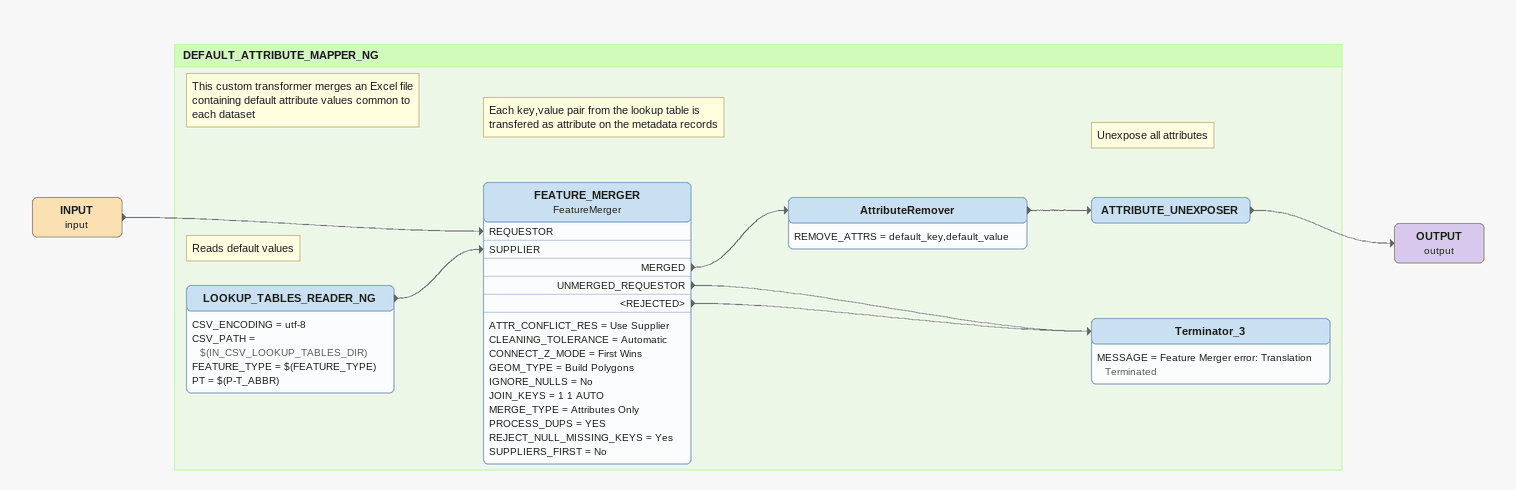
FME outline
INPUT (input)
    -> FEATURE_MERGER [REQUESTOR]
OUTPUT (output)

Bookmark: DEFAULT_ATTRIBUTE_MAPPER_NG
Note: This custom transformer merges an Excel file containing default attribute values common to each dataset
Note: Reads default values
LOOKUP_TABLES_READER_NG
    CSV_ENCODING = utf-8
    CSV_PATH = $(IN_CSV_LOOKUP_TABLES_DIR)
    FEATURE_TYPE = $(FEATURE_TYPE)
    PT = $(P-T_ABBR)
    -> FEATURE_MERGER [SUPPLIER]
Note: Each key,value pair from the lookup table is transfered as attribute on the metadata records
FEATURE_MERGER: FeatureMerger
    ATTR_CONFLICT_RES = Use Supplier
    CLEANING_TOLERANCE = Automatic
    CONNECT_Z_MODE = First Wins
    GEOM_TYPE = Build Polygons
    IGNORE_NULLS = No
    JOIN_KEYS = 1 1 AUTO
    MERGE_TYPE = Attributes Only
    PROCESS_DUPS = YES
    REJECT_NULL_MISSING_KEYS = Yes
    SUPPLIERS_FIRST = No
    MERGED -> AttributeRemover
    UNMERGED_REQUESTOR -> Terminator_3
    <REJECTED> -> Terminator_3
AttributeRemover
    REMOVE_ATTRS = default_key,default_value
    -> ATTRIBUTE_UNEXPOSER
Note: Unexpose all attributes
ATTRIBUTE_UNEXPOSER
    -> OUTPUT (output)
Terminator_3
    MESSAGE = Feature Merger error: Translation Terminated
